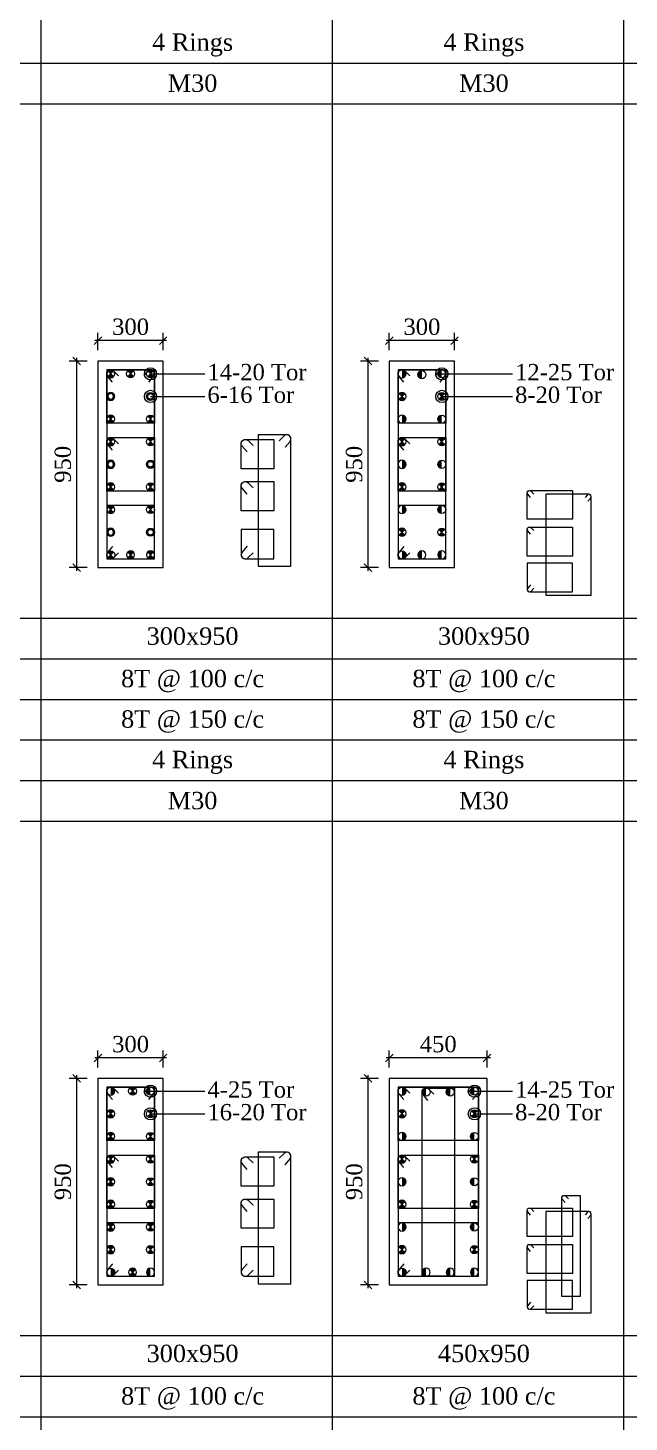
# Model space of a CAD drawing. Header units: metres. Extents: x 95882 to 260884, y 3603 to 81317.
# Drawn here: x 188625 to 191392, y 16543 to 22956 of the extents above; entities that cross this region are included whole.
import ezdxf
from ezdxf.enums import TextEntityAlignment as Align

# ---------------------------------------------------------------- set-up
doc = ezdxf.new("R2010")
doc.units = ezdxf.units.M
doc.header["$LTSCALE"] = 0.05
doc.header["$MEASUREMENT"] = 0
doc.header["$PDMODE"] = 34
doc.header["$PDSIZE"] = -2.5
doc.layers.get('0').update_dxf_attribs({"linetype": 'CONTINUOUS', "lineweight": 0})
doc.layers.get('DEFPOINTS').update_dxf_attribs({"linetype": 'CONTINUOUS'})
for name, color, linetype, lineweight in [('S-DIM-R', 7, 'CONTINUOUS', 9), ('S-SECTION', 5, 'CONTINUOUS', 5), ('S-SECTION MARK', 124, 'CONTINUOUS', 0), ('S-SHEET', 251, 'CONTINUOUS', 0), ('S-STEEL COL_DIA', 1, 'CONTINUOUS', 9), ('S-STEEL RING', 1, 'CONTINUOUS', 9), ('S-TEXT', 7, 'CONTINUOUS', 0), ('S-TEXT COL SIZE', 7, 'CONTINUOUS', 15), ('S-TEXT MIX', 1, 'CONTINUOUS', 15), ('S-TEXT RINGS', 7, 'CONTINUOUS', 15)]:
    doc.layers.add(name, color=color, linetype=linetype, lineweight=lineweight)
doc.styles.add('AAPL-ADRESS tahoma', font='tahoma.ttf')
doc.styles.add('S-ROMANS', font='times.ttf')
doc.styles.get("Standard").update_dxf_attribs({"font": 'times.ttf'})
doc.styles.add('TEXT', font='times.ttf')
doc.dimstyles.new('75mm', dxfattribs={"dimscale": 140, "dimtxt": 1, "dimasz": 0.35, "dimexe": 0.5, "dimexo": 1, "dimgap": 0.01, "dimtad": 0, "dimdec": 0, "dimzin": 12, "dimdsep": 46, "dimtxsty": 'AAPL-ADRESS tahoma', "dimblk": 'OBLIQUE', "dimcen": 0.35, "dimdle": 0.01, "dimse1": 1, "dimse2": 1, "dimclrd": 256, "dimclre": 256, "dimclrt": 256, "dimadec": 0, "dimazin": 3, "dimtfac": 1, "dimtdec": 0, "dimtmove": 1, "dimatfit": 3, "dimldrblk": 'DOTSMALL', "dimfxl": 1, "dimtolj": 1, "dimtzin": 0, "dimarcsym": 1})
doc.dimstyles.new('S_DIM', dxfattribs={"dimtxt": 75, "dimasz": 35, "dimexe": 35, "dimexo": 50, "dimgap": 25, "dimtad": 1, "dimdec": 0, "dimzin": 0, "dimdsep": 46, "dimtxsty": 'Standard', "dimblk": 'OBLIQUE', "dimcen": 0.09, "dimdle": 15, "dimclrd": 256, "dimclre": 256, "dimclrt": 256, "dimadec": 0, "dimazin": 0, "dimtfac": 1, "dimtdec": 0, "dimtofl": 0, "dimtmove": 0, "dimatfit": 3, "dimfxl": 1, "dimtolj": 1, "dimtzin": 0, "dimlwd": -1, "dimlwe": -1, "dimarcsym": 0})

# ---------------------------------------------------------------- blocks, each defined once
blk = doc.blocks.new('_Oblique')
at = {"color": 0, "linetype": 'ByBlock', "lineweight": -2}
blk.add_line((-0.5, -0.5), (0.5, 0.5), dxfattribs=at)
blk = doc.blocks.new('*D470')
at = {"layer": 'DEFPOINTS', "color": 0, "transparency": 16777216}
for p in [(188947.8, 18123.8, -0.1), (188849.6, 17173.8), (188947.8, 17173.8, -0.1)]:
    blk.add_point(p, dxfattribs=at)
at = {"layer": 'S-DIM-R', "transparency": 16777216}
for p, q in [((188897.8, 18123.8), (188814.6, 18123.8)), ((188849.6, 18138.8), (188849.6, 17158.8)), ((188897.8, 17173.8), (188814.6, 17173.8))]:
    blk.add_line(p, q, dxfattribs=at)
at = {"layer": 'S-DIM-R', "transparency": 16777216, "xscale": 35, "yscale": 35, "zscale": 35}
for p, rotation in [((188849.6, 18123.8), 90), ((188849.6, 17173.8), 270)]:
    blk.add_blockref('_Oblique', p, dxfattribs=dict(at, rotation=rotation))
at = {"layer": 'S-DIM-R', "transparency": 16777216, "insert": (188786.3, 17648.8), "char_height": 75, "attachment_point": 5, "rotation": 90}
blk.add_mtext('\\A1;950', dxfattribs=at)
blk = doc.blocks.new('*D471')
at = {"layer": 'DEFPOINTS', "color": 0, "transparency": 16777216}
for p in [(188947.8, 18218), (188947.8, 18123.8, 0), (189247.8, 18123.8, 0)]:
    blk.add_point(p, dxfattribs=at)
at = {"layer": 'S-DIM-R', "transparency": 16777216}
for p, q in [((189262.8, 18218), (188932.8, 18218)), ((188947.8, 18173.8), (188947.8, 18253)), ((189247.8, 18173.8), (189247.8, 18253))]:
    blk.add_line(p, q, dxfattribs=at)
at = {"layer": 'S-DIM-R', "transparency": 16777216, "xscale": 35, "yscale": 35, "zscale": 35, "rotation": 180}
blk.add_blockref('_Oblique', (188947.8, 18218), dxfattribs=at)
at = {"layer": 'S-DIM-R', "transparency": 16777216, "xscale": 35, "yscale": 35, "zscale": 35}
blk.add_blockref('_Oblique', (189247.8, 18218), dxfattribs=at)
at = {"layer": 'S-DIM-R', "transparency": 16777216, "insert": (189097.8, 18281.1), "char_height": 75, "attachment_point": 5}
blk.add_mtext('\\A1;300', dxfattribs=at)
blk = doc.blocks.new('*U6')
at = {"layer": 'S-STEEL COL_DIA'}
h = blk.add_hatch(color=256, dxfattribs=at)
h.dxf.hatch_style = 1
h.paths.add_polyline_path([(0, 18.5, 0.414214), (-18.5, 0, 0.414214), (0, -18.5)])
at = {"layer": 'S-STEEL COL_DIA', "lineweight": 5}
blk.add_circle((0, 0), 18.5, dxfattribs=at)
blk = doc.blocks.new('*U4')
at = {"layer": 'S-STEEL COL_DIA'}
h = blk.add_hatch(color=256, dxfattribs=at)
h.dxf.hatch_style = 1
h.paths.add_polyline_path([(0, 0), (0, -18.5, 0.198912), (13, -13)])
h.paths.add_polyline_path([(0, 0), (-13, -13, 0.198912), (0, -18.5)])
h.paths.add_polyline_path([(0, 18.5, 0.198912), (-13, 13), (0, 0)])
h.paths.add_polyline_path([(13, 13, 0.198912), (0, 18.5), (0, 0)])
at = {"layer": 'S-STEEL COL_DIA', "lineweight": 5}
for p, q in [((-13, 13), (13, -13)), ((13, 13), (-13, -13))]:
    blk.add_line(p, q, dxfattribs=at)
blk.add_circle((0, 0), 18.5, dxfattribs=at)
blk = doc.blocks.new('*D437')
at = {"layer": 'DEFPOINTS', "color": 0, "transparency": 16777216}
for p in [(190288.4, 18123.8, -0.1), (190190.2, 17173.8), (190288.4, 17173.8, -0.1)]:
    blk.add_point(p, dxfattribs=at)
at = {"layer": 'S-DIM-R', "transparency": 16777216}
for p, q in [((190238.4, 18123.8), (190155.2, 18123.8)), ((190190.2, 18138.8), (190190.2, 17158.8)), ((190238.4, 17173.8), (190155.2, 17173.8))]:
    blk.add_line(p, q, dxfattribs=at)
at = {"layer": 'S-DIM-R', "transparency": 16777216, "xscale": 35, "yscale": 35, "zscale": 35}
for p, rotation in [((190190.2, 18123.8), 90), ((190190.2, 17173.8), 270)]:
    blk.add_blockref('_Oblique', p, dxfattribs=dict(at, rotation=rotation))
at = {"layer": 'S-DIM-R', "transparency": 16777216, "insert": (190126.9, 17648.8), "char_height": 75, "attachment_point": 5, "rotation": 90}
blk.add_mtext('\\A1;950', dxfattribs=at)
blk = doc.blocks.new('*D438')
at = {"layer": 'DEFPOINTS', "color": 0, "transparency": 16777216}
for p in [(190288.4, 18218), (190288.4, 18123.8, 0), (190738.4, 18123.8, 0)]:
    blk.add_point(p, dxfattribs=at)
at = {"layer": 'S-DIM-R', "transparency": 16777216}
for p, q in [((190753.4, 18218), (190273.4, 18218)), ((190288.4, 18173.8), (190288.4, 18253)), ((190738.4, 18173.8), (190738.4, 18253))]:
    blk.add_line(p, q, dxfattribs=at)
at = {"layer": 'S-DIM-R', "transparency": 16777216, "xscale": 35, "yscale": 35, "zscale": 35, "rotation": 180}
blk.add_blockref('_Oblique', (190288.4, 18218), dxfattribs=at)
at = {"layer": 'S-DIM-R', "transparency": 16777216, "xscale": 35, "yscale": 35, "zscale": 35}
blk.add_blockref('_Oblique', (190738.4, 18218), dxfattribs=at)
at = {"layer": 'S-DIM-R', "transparency": 16777216, "insert": (190513.4, 18281.1), "char_height": 75, "attachment_point": 5}
blk.add_mtext('\\A1;450', dxfattribs=at)
blk = doc.blocks.new('*D484')
at = {"layer": 'DEFPOINTS', "color": 0, "transparency": 16777216}
for p in [(188947.8, 21423.4, -0.1), (188849.6, 20473.4), (188947.8, 20473.4, -0.1)]:
    blk.add_point(p, dxfattribs=at)
at = {"layer": 'S-DIM-R', "transparency": 16777216}
for p, q in [((188897.8, 21423.4), (188814.6, 21423.4)), ((188849.6, 21438.4), (188849.6, 20458.4)), ((188897.8, 20473.4), (188814.6, 20473.4))]:
    blk.add_line(p, q, dxfattribs=at)
at = {"layer": 'S-DIM-R', "transparency": 16777216, "xscale": 35, "yscale": 35, "zscale": 35}
for p, rotation in [((188849.6, 21423.4), 90), ((188849.6, 20473.4), 270)]:
    blk.add_blockref('_Oblique', p, dxfattribs=dict(at, rotation=rotation))
at = {"layer": 'S-DIM-R', "transparency": 16777216, "insert": (188786.3, 20948.4), "char_height": 75, "attachment_point": 5, "rotation": 90}
blk.add_mtext('\\A1;950', dxfattribs=at)
blk = doc.blocks.new('*D485')
at = {"layer": 'DEFPOINTS', "color": 0, "transparency": 16777216}
for p in [(188947.8, 21517.5), (188947.8, 21423.4, 0), (189247.8, 21423.4, 0)]:
    blk.add_point(p, dxfattribs=at)
at = {"layer": 'S-DIM-R', "transparency": 16777216}
for p, q in [((188947.8, 21473.4), (188947.8, 21552.5)), ((189247.8, 21473.4), (189247.8, 21552.5)), ((189262.8, 21517.5), (188932.8, 21517.5))]:
    blk.add_line(p, q, dxfattribs=at)
at = {"layer": 'S-DIM-R', "transparency": 16777216, "xscale": 35, "yscale": 35, "zscale": 35, "rotation": 180}
blk.add_blockref('_Oblique', (188947.8, 21517.5), dxfattribs=at)
at = {"layer": 'S-DIM-R', "transparency": 16777216, "xscale": 35, "yscale": 35, "zscale": 35}
blk.add_blockref('_Oblique', (189247.8, 21517.5), dxfattribs=at)
at = {"layer": 'S-DIM-R', "transparency": 16777216, "insert": (189097.8, 21580.7), "char_height": 75, "attachment_point": 5}
blk.add_mtext('\\A1;300', dxfattribs=at)
blk = doc.blocks.new('*U5')
at = {"layer": 'S-STEEL COL_DIA'}
h = blk.add_hatch(color=256, dxfattribs=at)
h.dxf.hatch_style = 1
h.paths.add_polyline_path([(-18.5, 0, 1), (18.5, 0, 1)])
h.paths.add_polyline_path([(13, 0, -1), (-13, 0, -1)], flags=16)
at = {"layer": 'S-STEEL COL_DIA', "lineweight": 5}
for radius in [18.5, 13]:
    blk.add_circle((0, 0), radius, dxfattribs=at)
blk = doc.blocks.new('*D492')
at = {"layer": 'DEFPOINTS', "color": 0, "transparency": 16777216}
for p in [(190288.4, 21423.4, -0.1), (190190.2, 20473.4), (190288.4, 20473.4, -0.1)]:
    blk.add_point(p, dxfattribs=at)
at = {"layer": 'S-DIM-R', "transparency": 16777216}
for p, q in [((190238.4, 21423.4), (190155.2, 21423.4)), ((190190.2, 21438.4), (190190.2, 20458.4)), ((190238.4, 20473.4), (190155.2, 20473.4))]:
    blk.add_line(p, q, dxfattribs=at)
at = {"layer": 'S-DIM-R', "transparency": 16777216, "xscale": 35, "yscale": 35, "zscale": 35}
for p, rotation in [((190190.2, 21423.4), 90), ((190190.2, 20473.4), 270)]:
    blk.add_blockref('_Oblique', p, dxfattribs=dict(at, rotation=rotation))
at = {"layer": 'S-DIM-R', "transparency": 16777216, "insert": (190126.9, 20948.4), "char_height": 75, "attachment_point": 5, "rotation": 90}
blk.add_mtext('\\A1;950', dxfattribs=at)
blk = doc.blocks.new('*D493')
at = {"layer": 'DEFPOINTS', "color": 0, "transparency": 16777216}
for p in [(190288.4, 21517.5), (190288.4, 21423.4, 0), (190588.4, 21423.4, 0)]:
    blk.add_point(p, dxfattribs=at)
at = {"layer": 'S-DIM-R', "transparency": 16777216}
for p, q in [((190288.4, 21473.4), (190288.4, 21552.5)), ((190588.4, 21473.4), (190588.4, 21552.5)), ((190603.4, 21517.5), (190273.4, 21517.5))]:
    blk.add_line(p, q, dxfattribs=at)
at = {"layer": 'S-DIM-R', "transparency": 16777216, "xscale": 35, "yscale": 35, "zscale": 35, "rotation": 180}
blk.add_blockref('_Oblique', (190288.4, 21517.5), dxfattribs=at)
at = {"layer": 'S-DIM-R', "transparency": 16777216, "xscale": 35, "yscale": 35, "zscale": 35}
blk.add_blockref('_Oblique', (190588.4, 21517.5), dxfattribs=at)
at = {"layer": 'S-DIM-R', "transparency": 16777216, "insert": (190438.4, 21580.7), "char_height": 75, "attachment_point": 5}
blk.add_mtext('\\A1;300', dxfattribs=at)

msp = doc.modelspace()

# ---------------------------------------------------------------- linework, layer by layer
at = {"layer": 'S-SECTION'}
for points, elevation in [([(188947.8, 20473.4), (189247.8, 20473.4), (189247.8, 21423.4), (188947.8, 21423.4)], 0), ([(190288.4, 20473.4), (190588.4, 20473.4), (190588.4, 21423.4), (190288.4, 21423.4)], 0.1), ([(188947.8, 17173.8), (189247.8, 17173.8), (189247.8, 18123.8), (188947.8, 18123.8)], 0), ([(190288.4, 17173.8), (190738.4, 17173.8), (190738.4, 18123.8), (190288.4, 18123.8)], 0.1)]:
    msp.add_lwpolyline(points, close=True, dxfattribs=dict(at, elevation=elevation))
at = {"layer": 'S-SHEET'}
for p, q in [((188684.4, 49003.5, 0), (188684.4, 9408.8, -0.1)), ((188684.4, 49003.5, 0), (188684.4, 9408.8, -0.1)), ((188684.4, 49003.5, 0), (188684.4, 9408.8, -0.1)), ((188684.4, 49003.5, 0), (188684.4, 9408.8, -0.1)), ((188684.4, 49003.5, 0), (188684.4, 9408.8, 0)), ((188684.4, 49003.5, 0), (188684.4, 9408.8, 0)), ((188684.4, 49003.5, 0.1), (188684.4, 9408.8, 0)), ((188684.4, 49003.5, 0.1), (188684.4, 9408.8, 0)), ((188684.4, 49003.5, 0), (188684.4, 9408.8, 0)), ((188684.4, 49003.5, 0), (188684.4, 9408.8, 0)), ((188684.4, 49003.5, 0.1), (188684.4, 9408.8, 0)), ((188684.4, 49003.5, 0.1), (188684.4, 9408.8, 0)), ((188684.4, 49003.5, 0), (188684.4, 9408.8, 0)), ((188684.4, 49003.5, 0), (188684.4, 9408.8, 0)), ((188684.4, 49003.5, 0.1), (188684.4, 9408.8, 0)), ((190025, 49003.5, 0), (190025, 9408.8, 0)), ((190025, 49003.5, 0), (190025, 9408.8, 0)), ((190025, 49003.5, 0.1), (190025, 9408.8, 0)), ((190025, 49003.5, 0.1), (190025, 9408.8, 0)), ((190025, 49003.5, 0.1), (190025, 9408.8, 0.1)), ((190025, 49003.5, 0.1), (190025, 9408.8, 0.1)), ((190025, 49003.5, 0.1), (190025, 9408.8, 0.1)), ((190025, 49003.5, 0.1), (190025, 9408.8, 0.1)), ((190025, 49003.5, 0.1), (190025, 9408.8, 0.1)), ((190025, 49003.5, 0.1), (190025, 9408.8, 0.1)), ((190025, 49003.5, 0.1), (190025, 9408.8, 0.1)), ((190025, 49003.5, 0.1), (190025, 9408.8, 0.1)), ((190025, 49003.5, 0.1), (190025, 9408.8, 0.1)), ((190025, 49003.5, 0.1), (190025, 9408.8, 0.1)), ((190025, 49003.5, 0.1), (190025, 9408.8, 0.1)), ((191365.5, 49003.5, 0.1), (191365.5, 9408.8, 0.1)), ((191365.5, 49003.5, 0.1), (191365.5, 9408.8, 0.1)), ((191365.5, 49003.5, 0.1), (191365.5, 9408.8, 0.1)), ((191365.5, 49003.5, 0.1), (191365.5, 9408.8, 0.1)), ((191365.5, 49003.5, 0.2), (191365.5, 9408.8, 0.2)), ((191365.5, 49003.5, 0.2), (191365.5, 9408.8, 0.2)), ((191365.5, 49003.5, 0.2), (191365.5, 9408.8, 0.2)), ((191365.5, 49003.5, 0.2), (191365.5, 9408.8, 0.2)), ((191365.5, 49003.5, 0.2), (191365.5, 9408.8, 0.2)), ((191365.5, 49003.5, 0.2), (191365.5, 9408.8, 0.2)), ((191365.5, 49003.5, 0.2), (191365.5, 9408.8, 0.2)), ((191365.5, 49003.5, 0.2), (191365.5, 9408.8, 0.2)), ((191365.5, 49003.5, 0.2), (191365.5, 9408.8, 0.2)), ((191365.5, 49003.5, 0.2), (191365.5, 9408.8, 0.2)), ((191365.5, 49003.5, 0.2), (191365.5, 9408.8, 0.2)), ((177084.5, 22793.6, 0), (198068.5, 22793.6, -0.1)), ((177084.5, 22607, 0), (198068.5, 22607, 0)), ((177084.5, 22607, 0), (198068.5, 22607, -0.1)), ((177084.5, 20240.5, 0), (198068.5, 20240.5, 0)), ((177084.5, 20054.4, 0), (198068.5, 20054.4, 0)), ((177084.5, 20054.4, 0), (198068.5, 20054.4, 0)), ((177084.5, 19867.3, 0), (198068.5, 19867.3, 0)), ((177691.8, 19680.7, 0), (198068.5, 19680.7, 0)), ((177084.5, 19494, 0), (198068.5, 19494, 0)), ((177084.5, 19307.4, 0), (198068.5, 19307.4, 0)), ((177084.5, 16940.9, 0), (198068.5, 16940.9, 0)), ((177084.5, 16754.8, 0), (198068.5, 16754.8, 0)), ((177084.5, 16754.8, 0), (198068.5, 16754.8, 0)), ((177084.5, 16567.7, 0), (198068.5, 16567.7, 0))]:
    msp.add_line(p, q, dxfattribs=at)
at = {"layer": 'S-SHEET', "color": 0}
msp.add_line((177084.5, 19307.4, 0), (198068.5, 19307.4, 0), dxfattribs=at)
at = {"layer": 'S-STEEL RING'}
for points, elevation in [([(189181.2, 21325.9), (189203.6, 21353.2, 0.633211), (189189.4, 21383.4), (188987.8, 21383.4), (188987.8, 20513.4), (189207.8, 20513.4), (189207.8, 21364.9, 0.666768), (189176.4, 21378), (189158.5, 21355.4)], 0), ([(190521.8, 21325.9), (190544.2, 21353.2, 0.633211), (190529.9, 21383.4), (190328.4, 21383.4), (190328.4, 20513.4), (190548.4, 20513.4), (190548.4, 21364.9, 0.666768), (190517, 21378), (190499.1, 21355.4)], 0), ([(189809, 21026.5), (189831.4, 21053.9, 0.633211), (189817.2, 21084), (189685.6, 21084), (189685.6, 20479.3), (189835.6, 20479.3), (189835.6, 21065.6, 0.666768), (189804.2, 21078.7), (189781.3, 21056)], 0), ([(189809, 21026.5), (189831.4, 21053.9, 0.633211), (189817.2, 21084), (189685.6, 21084), (189685.6, 20479.3), (189835.6, 20479.3), (189835.6, 21065.6, 0.666768), (189804.2, 21078.7), (189781.3, 21056)], 0.1), ([(191202.4, 20778.8), (191215.1, 20794.2, 0.633211), (191207, 20811.1), (191009.3, 20811.1), (191009.3, 20345.9), (191217.4, 20345.9), (191217.4, 20800.7, 0.666768), (191199.7, 20808.1), (191189.7, 20795.4)], -0.1), ([(189181.2, 18026.3), (189203.6, 18053.7, 0.633211), (189189.4, 18083.8), (188987.8, 18083.8), (188987.8, 17213.8), (189207.8, 17213.8), (189207.8, 18065.4, 0.666768), (189176.4, 18078.5), (189158.5, 18055.8)], 0), ([(190671.8, 18026.3), (190694.2, 18053.7, 0.633211), (190679.9, 18083.8), (190328.4, 18083.8), (190328.4, 17213.8), (190698.4, 17213.8), (190698.4, 18065.4, 0.666768), (190667, 18078.5), (190649.1, 18055.8)], 0), ([(189809, 17726.9), (189831.4, 17754.3, 0.633211), (189817.2, 17784.5), (189685.6, 17784.5), (189685.6, 17179.7), (189835.6, 17179.7), (189835.6, 17766, 0.666768), (189804.2, 17779.1), (189781.3, 17756.5)], 0), ([(189809, 17726.9), (189831.4, 17754.3, 0.633211), (189817.2, 17784.5), (189685.6, 17784.5), (189685.6, 17179.7), (189835.6, 17179.7), (189835.6, 17766, 0.666768), (189804.2, 17779.1), (189781.3, 17756.5)], 0.1), ([(191202.4, 17479.2), (191215.1, 17494.6, 0.633211), (191207, 17511.6), (191009.3, 17511.6), (191009.3, 17046.3), (191217.4, 17046.3), (191217.4, 17501.2, 0.666768), (191199.7, 17508.6), (191189.7, 17495.8)], -0.1)]:
    msp.add_lwpolyline(points, format="xyb", dxfattribs=dict(at, elevation=elevation))
at = {"layer": 'S-STEEL RING', "color": 3}
for points, elevation in [([(189014.4, 21325.9), (188992, 21353.2, -0.633211), (189006.3, 21383.4), (189207.8, 21383.4), (189207.8, 21138), (188987.8, 21138), (188987.8, 21364.9, -0.666768), (189019.3, 21378), (189042.1, 21355.4)], 0), ([(190355, 21325.9), (190332.6, 21353.2, -0.633211), (190346.9, 21383.4), (190548.4, 21383.4), (190548.4, 21138), (190328.4, 21138), (190328.4, 21364.9, -0.666768), (190359.8, 21378), (190382.7, 21355.4)], 0), ([(189014.4, 21013.4), (188992, 21040.8, -0.633211), (189006.3, 21071), (189207.8, 21071), (189207.8, 20825.6), (188987.8, 20825.6), (188987.8, 21052.5, -0.666768), (189019.3, 21065.6), (189042.1, 21043)], 0), ([(189633.5, 21005.2), (189611.1, 21032.5, -0.633211), (189625.4, 21062.7), (189756.9, 21062.7), (189756.9, 20928.2), (189606.9, 20928.2), (189606.9, 21044.2, -0.666768), (189638.4, 21057.3), (189661.2, 21034.7)], 0), ([(190355, 21013.4), (190332.6, 21040.8, -0.633211), (190346.9, 21071), (190548.4, 21071), (190548.4, 20825.6), (190328.4, 20825.6), (190328.4, 21052.5, -0.666768), (190359.8, 21065.6), (190382.7, 21043)], 0), ([(189633.5, 20811.4), (189611.1, 20838.8, -0.633211), (189625.4, 20868.9), (189756.9, 20868.9), (189756.9, 20734.4), (189606.9, 20734.4), (189606.9, 20850.5, -0.666768), (189638.4, 20863.6), (189661.2, 20840.9)], 0), ([(190937.8, 20795.1), (190925.2, 20810.5, -0.633211), (190933.2, 20827.5), (191131, 20827.5), (191131, 20695.8), (190922.9, 20695.8), (190922.9, 20817.1, -0.666768), (190940.6, 20824.5), (190953.4, 20811.7)], 0), ([(189014.4, 20570.9), (188992, 20543.5, 0.633211), (189006.3, 20513.4), (189207.8, 20513.4), (189207.8, 20758.8), (188987.8, 20758.8), (188987.8, 20531.8, 0.666768), (189019.3, 20518.7), (189042.1, 20541.4)], 0), ([(190355, 20570.9), (190332.6, 20543.5, 0.633211), (190346.9, 20513.4), (190548.4, 20513.4), (190548.4, 20758.8), (190328.4, 20758.8), (190328.4, 20531.8, 0.666768), (190359.8, 20518.7), (190382.7, 20541.4)], 0), ([(190937.8, 20627.6), (190925.2, 20643, -0.633211), (190933.2, 20659.9), (191131, 20659.9), (191131, 20525.7), (190922.9, 20525.7), (190922.9, 20649.6, -0.666768), (190940.6, 20656.9), (190953.4, 20644.2)], 0), ([(189633.5, 20571.4), (189611.1, 20544, 0.633211), (189625.4, 20513.9), (189756.9, 20513.9), (189756.9, 20648.3), (189606.9, 20648.3), (189606.9, 20532.3, 0.666768), (189638.4, 20519.2), (189661.2, 20541.9)], 0), ([(190937.8, 20394.6), (190925.2, 20379.2, 0.633211), (190933.2, 20362.3), (191131, 20362.3), (191131, 20493.9), (190922.9, 20493.9), (190922.9, 20372.6, 0.666768), (190940.6, 20365.3), (190953.4, 20378)], -0.1), ([(189014.4, 18026.3), (188992, 18053.7, -0.633211), (189006.3, 18083.8), (189207.8, 18083.8), (189207.8, 17838.4), (188987.8, 17838.4), (188987.8, 18065.4, -0.666768), (189019.3, 18078.5), (189042.1, 18055.8)], 0), ([(190355, 18026.3), (190332.6, 18053.7, -0.633211), (190346.9, 18083.8), (190698.4, 18083.8), (190698.4, 17838.4), (190328.4, 17838.4), (190328.4, 18065.4, -0.666768), (190359.8, 18078.5), (190382.7, 18055.8)], 0), ([(189014.4, 17713.9), (188992, 17741.2, -0.633211), (189006.3, 17771.4), (189207.8, 17771.4), (189207.8, 17526), (188987.8, 17526), (188987.8, 17752.9, -0.666768), (189019.3, 17766), (189042.1, 17743.4)], 0), ([(189633.5, 17705.6), (189611.1, 17733, -0.633211), (189625.4, 17763.1), (189756.9, 17763.1), (189756.9, 17628.6), (189606.9, 17628.6), (189606.9, 17744.7, -0.666768), (189638.4, 17757.8), (189661.2, 17735.1)], 0), ([(190355, 17713.9), (190332.6, 17741.2, -0.633211), (190346.9, 17771.4), (190698.4, 17771.4), (190698.4, 17526), (190328.4, 17526), (190328.4, 17752.9, -0.666768), (190359.8, 17766), (190382.7, 17743.4)], 0), ([(189633.5, 17511.8), (189611.1, 17539.2, -0.633211), (189625.4, 17569.3), (189756.9, 17569.3), (189756.9, 17434.9), (189606.9, 17434.9), (189606.9, 17550.9, -0.666768), (189638.4, 17564), (189661.2, 17541.3)], 0), ([(190937.8, 17495.6), (190925.2, 17511, -0.633211), (190933.2, 17527.9), (191131, 17527.9), (191131, 17396.3), (190922.9, 17396.3), (190922.9, 17517.6, -0.666768), (190940.6, 17524.9), (190953.4, 17512.2)], 0), ([(189014.4, 17271.3), (188992, 17244, 0.633211), (189006.3, 17213.8), (189207.8, 17213.8), (189207.8, 17459.2), (188987.8, 17459.2), (188987.8, 17232.3, 0.666768), (189019.3, 17219.2), (189042.1, 17241.8)], 0), ([(190355, 17271.3), (190332.6, 17244, 0.633211), (190346.9, 17213.8), (190698.4, 17213.8), (190698.4, 17459.2), (190328.4, 17459.2), (190328.4, 17232.3, 0.666768), (190359.8, 17219.2), (190382.7, 17241.8)], 0), ([(189633.5, 17271.8), (189611.1, 17244.5, 0.633211), (189625.4, 17214.3), (189756.9, 17214.3), (189756.9, 17348.8), (189606.9, 17348.8), (189606.9, 17232.7, 0.666768), (189638.4, 17219.6), (189661.2, 17242.3)], 0), ([(190937.8, 17328), (190925.2, 17343.4, -0.633211), (190933.2, 17360.4), (191131, 17360.4), (191131, 17226.2), (190922.9, 17226.2), (190922.9, 17350, -0.666768), (190940.6, 17357.4), (190953.4, 17344.6)], 0), ([(190937.8, 17095), (190925.2, 17079.7, 0.633211), (190933.2, 17062.7), (191131, 17062.7), (191131, 17194.4), (190922.9, 17194.4), (190922.9, 17073.1, 0.666768), (190940.6, 17065.7), (190953.4, 17078.4)], -0.1)]:
    msp.add_lwpolyline(points, format="xyb", dxfattribs=dict(at, elevation=elevation))
at = {"layer": 'S-STEEL RING', "color": 4}
for points, elevation in [([(190466.1, 18022.2), (190443.6, 18049.6, -0.633211), (190457.9, 18079.7), (190589, 18079.7), (190589, 17213.8), (190439.4, 17213.8), (190439.4, 18061.3, -0.666768), (190470.9, 18074.4), (190493.7, 18051.7)], 0.1), ([(191097.2, 17553.6), (191084.5, 17569, -0.633211), (191092.5, 17586), (191166.3, 17586), (191166.3, 17120.7), (191082.2, 17120.7), (191082.2, 17575.6, -0.666768), (191099.9, 17583), (191112.7, 17570.2)], 0)]:
    msp.add_lwpolyline(points, format="xyb", dxfattribs=dict(at, elevation=elevation))

# ---------------------------------------------------------------- block references
at = {"layer": 'S-STEEL COL_DIA', "xscale": -1}
for name, p in [('*U4', (189006.3, 21364.9, 0)), ('*U6', (190346.9, 21364.9, 0)), ('*U5', (189006.3, 21260.8, 0)), ('*U4', (190346.9, 21260.8, 0)), ('*U4', (189006.3, 21156.6, 0)), ('*U6', (190346.9, 21156.6, 0)), ('*U4', (189006.3, 21052.5, 0)), ('*U4', (190346.9, 21052.5, 0)), ('*U5', (189006.3, 20948.4, 0)), ('*U6', (190346.9, 20948.4, 0)), ('*U4', (189006.3, 20844.2, 0)), ('*U4', (190346.9, 20844.2, 0)), ('*U4', (189006.3, 20740.1, 0)), ('*U6', (190346.9, 20740.1, 0)), ('*U5', (189006.3, 20636, 0)), ('*U4', (190346.9, 20636, 0)), ('*U6', (189006.3, 18065.4, 0)), ('*U6', (190346.9, 18065.4, 0)), ('*U4', (189006.3, 17961.2, 0)), ('*U4', (190346.9, 17961.2, 0)), ('*U4', (189006.3, 17857.1, 0)), ('*U6', (190346.9, 17857.1, 0)), ('*U4', (189006.3, 17752.9, 0)), ('*U4', (190346.9, 17752.9, 0)), ('*U4', (189006.3, 17648.8, 0)), ('*U6', (190346.9, 17648.8, 0)), ('*U4', (189006.3, 17544.7, 0)), ('*U4', (190346.9, 17544.7, 0)), ('*U4', (189006.3, 17440.5, 0)), ('*U6', (190346.9, 17440.5, 0)), ('*U4', (189006.3, 17336.4, 0)), ('*U4', (190346.9, 17336.4, 0))]:
    msp.add_blockref(name, p, dxfattribs=at)
at = {"layer": 'S-STEEL COL_DIA'}
for name, p in [('*U4', (189097.8, 21364.9, 0)), ('*U4', (189189.4, 21364.9, 0)), ('*U6', (190438.4, 21360.8, 0.1)), ('*U6', (190529.9, 21364.9, 0)), ('*U5', (189189.4, 21260.8, 0)), ('*U4', (190529.9, 21260.8, 0)), ('*U4', (189189.4, 21156.6, 0)), ('*U6', (190529.9, 21156.6, 0)), ('*U4', (189189.4, 21052.5, 0)), ('*U4', (190529.9, 21052.5, 0)), ('*U5', (189189.4, 20948.4, 0)), ('*U6', (190529.9, 20948.4, 0)), ('*U4', (189189.4, 20844.2, 0)), ('*U4', (190529.9, 20844.2, 0)), ('*U4', (189189.4, 20740.1, 0)), ('*U6', (190529.9, 20740.1, 0)), ('*U5', (189189.4, 20636, 0)), ('*U4', (190529.9, 20636, 0)), ('*U4', (189107, 18065.4, 0)), ('*U6', (189189.4, 18065.4, 0)), ('*U6', (190679.9, 18065.4, 0)), ('*U6', (190457.9, 18061.3, 0.1)), ('*U6', (190568.9, 18061.3, 0.1)), ('*U4', (189189.4, 17961.2, 0)), ('*U4', (190679.9, 17961.2, 0)), ('*U4', (189189.4, 17857.1, 0)), ('*U6', (190679.9, 17857.1, 0)), ('*U4', (189189.4, 17752.9, 0)), ('*U4', (190679.9, 17752.9, 0)), ('*U4', (189189.4, 17648.8, 0)), ('*U6', (190679.9, 17648.8, 0)), ('*U4', (189189.4, 17544.7, 0)), ('*U4', (190679.9, 17544.7, 0)), ('*U4', (189189.4, 17440.5, 0)), ('*U6', (190679.9, 17440.5, 0)), ('*U4', (189189.4, 17336.4, 0)), ('*U4', (190679.9, 17336.4, 0))]:
    msp.add_blockref(name, p, dxfattribs=at)
at = {"layer": 'S-STEEL COL_DIA', "rotation": 180}
for name, p in [('*U4', (189006.3, 20531.8, 0)), ('*U6', (190346.9, 20531.8, 0)), ('*U6', (189006.3, 17232.3, 0)), ('*U6', (190346.9, 17232.3, 0))]:
    msp.add_blockref(name, p, dxfattribs=at)
at = {"layer": 'S-STEEL COL_DIA', "xscale": -1, "rotation": 180}
for name, p in [('*U4', (189097.8, 20531.8, 0)), ('*U4', (189189.4, 20531.8, 0)), ('*U6', (190438.4, 20531.8, 0.1)), ('*U6', (190529.9, 20531.8, 0)), ('*U4', (189107, 17232.3, 0)), ('*U6', (189189.4, 17232.3, 0)), ('*U6', (190457.9, 17232.3, 0.1)), ('*U6', (190568.9, 17232.3, 0.1)), ('*U6', (190679.9, 17232.3, 0))]:
    msp.add_blockref(name, p, dxfattribs=at)

# ---------------------------------------------------------------- texts
at = {"layer": 'S-TEXT', "color": 7, "style": 'TEXT'}
for s, p in [('14-20 Tor ', (189451.3, 21335, 0)), ('12-25 Tor ', (190866.9, 21335, 0)), ('6-16 Tor ', (189451.3, 21230.9, 0)), ('8-20 Tor ', (190866.9, 21230.9, 0)), ('4-25 Tor ', (189451.3, 18035.4, 0)), ('14-25 Tor ', (190866.9, 18035.4, 0)), ('16-20 Tor ', (189451.3, 17931.3, 0)), ('8-20 Tor ', (190866.9, 17931.3, 0))]:
    msp.add_text(s, height=75, dxfattribs=at).set_placement(p)
at = {"layer": 'S-TEXT COL SIZE', "color": 6, "style": 'S-ROMANS'}
for p in [(189383.1, 20158.6, 0), (190723.7, 20158.6, 0), (189383.1, 16859.1, 0)]:
    msp.add_text('300x950', height=80, dxfattribs=at).set_placement(p, align=Align.MIDDLE_CENTER)
at = {"layer": 'S-TEXT COL SIZE', "color": 4, "style": 'S-ROMANS'}
msp.add_text('450x950', height=80, dxfattribs=at).set_placement((190723.7, 16859.1, 0), align=Align.MIDDLE_CENTER)
at = {"layer": 'S-TEXT MIX', "style": 'S-ROMANS'}
for p in [(189383.1, 22701.5, -0.1), (190723.7, 22701.5, -0.1), (189383.1, 19402, 0), (190723.7, 19402, 0)]:
    msp.add_text('M30', height=80, dxfattribs=at).set_placement(p, align=Align.MIDDLE_CENTER)
at = {"layer": 'S-TEXT RINGS', "style": 'S-ROMANS'}
for s, p in [('4 Rings', (189383.1, 22890.3, -0.1)), ('4 Rings', (190723.7, 22890.3, -0.1)), ('8T @ 100 c/c', (189383.1, 19963.1, 0)), ('8T @ 100 c/c', (190723.7, 19963.1, 0)), ('8T @ 150 c/c', (189383.1, 19776.8, 0)), ('8T @ 150 c/c', (190723.7, 19776.8, 0)), ('4 Rings', (189383.1, 19590.7, 0)), ('4 Rings', (190723.7, 19590.7, 0)), ('8T @ 100 c/c', (189383.1, 16663.6, 0)), ('8T @ 100 c/c', (190723.7, 16663.6, 0))]:
    msp.add_text(s, height=80, dxfattribs=at).set_placement(p, align=Align.MIDDLE_CENTER)

# ---------------------------------------------------------------- dimensions: what is measured, and where the dimension line sits
at = {"layer": 'S-DIM-R'}
for base, p1, p2, picture, middle in [((188947.8, 21517.5, 0), (189247.8, 21423.4, 0), (188947.8, 21423.4, 0), '*D485', (189097.8, 21580.7, 0)), ((190288.4, 21517.5, 0.1), (190588.4, 21423.4, 0.1), (190288.4, 21423.4, 0.1), '*D493', (190438.4, 21580.7, 0.1)), ((188947.8, 18218, 0), (189247.8, 18123.8, 0), (188947.8, 18123.8, 0), '*D471', (189097.8, 18281.1, 0)), ((190288.4, 18218, 0.1), (190738.4, 18123.8, 0.1), (190288.4, 18123.8, 0.1), '*D438', (190513.4, 18281.1, 0.1))]:
    dim = msp.add_linear_dim(base=base, p1=p1, p2=p2, dimstyle='S_DIM', dxfattribs=at)
    dim.commit()
    dim.dimension.update_dxf_attribs({"geometry": picture, "text_midpoint": middle})
for base, p1, p2, picture, middle in [((188849.6, 20473.4, 0.1), (188947.8, 21423.4, 0), (188947.8, 20473.4, 0), '*D484', (188786.3, 20948.4, 0.1)), ((190190.2, 20473.4, 0.1), (190288.4, 21423.4, 0.1), (190288.4, 20473.4, 0.1), '*D492', (190126.9, 20948.4, 0.1)), ((188849.6, 17173.8, 0.1), (188947.8, 18123.8, 0), (188947.8, 17173.8, 0), '*D470', (188786.3, 17648.8, 0.1)), ((190190.2, 17173.8, 0.1), (190288.4, 18123.8, 0.1), (190288.4, 17173.8, 0.1), '*D437', (190126.9, 17648.8, 0.1))]:
    dim = msp.add_linear_dim(base=base, p1=p1, p2=p2, angle=90, dimstyle='S_DIM', dxfattribs=at)
    dim.commit()
    dim.dimension.update_dxf_attribs({"geometry": picture, "text_midpoint": middle})

# ---------------------------------------------------------------- leaders
at = {"layer": 'S-SECTION MARK', "linetype": 'ByBlock'}
for points in [[(189189.4, 21364.9, 0), (189439, 21364.9, 0)], [(190529.9, 21364.9, 0.1), (190854.6, 21364.9, 0.1)], [(189189.4, 21260.8, 0), (189439, 21260.8, 0)], [(190529.9, 21260.8, 0.1), (190854.6, 21260.8, 0.1)], [(189189.4, 18065.4, 0), (189439, 18065.4, 0)], [(190679.9, 18065.4, 0.1), (190854.6, 18065.4, 0.1)], [(189189.4, 17961.2, 0), (189439, 17961.2, 0)], [(190679.9, 17961.2, 0.1), (190854.6, 17961.2, 0.1)]]:
    msp.add_leader(points, dimstyle='75mm', override={"dimasz": 0.4, "dimldrblk": 'Origin', "dimfxlon": 1, "dimlwd": 0}, dxfattribs=at)

doc.saveas('drawing.dxf')
